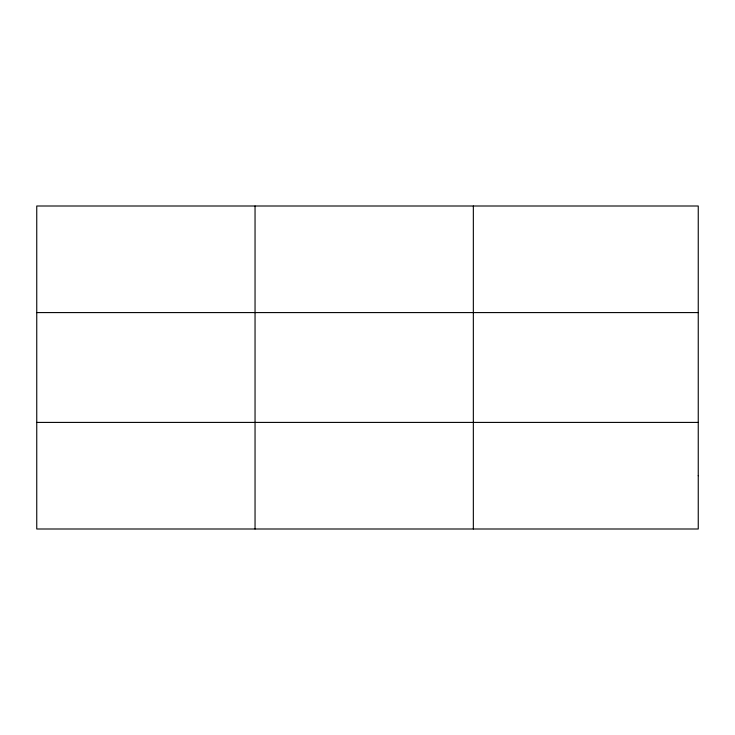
<?xml version="1.0" encoding="UTF-8"?>
<svg xmlns="http://www.w3.org/2000/svg" width="735" height="735" viewBox="0 0 735 735"><rect width="100%" height="100%" fill="white"/><g stroke="black" fill="none" stroke-linecap="round" stroke-linejoin="round"><path stroke-width="1.1" d="M255.045 206.002L255.045 528.998M473.34 206.002L473.34 528.998M36.75 312.586L698.25 312.586M36.75 422.414L698.25 422.414M698.25 475.701L698.25 528.998L36.75 528.998L36.75 206.002L698.25 206.002L698.25 475.701"/></g></svg>
